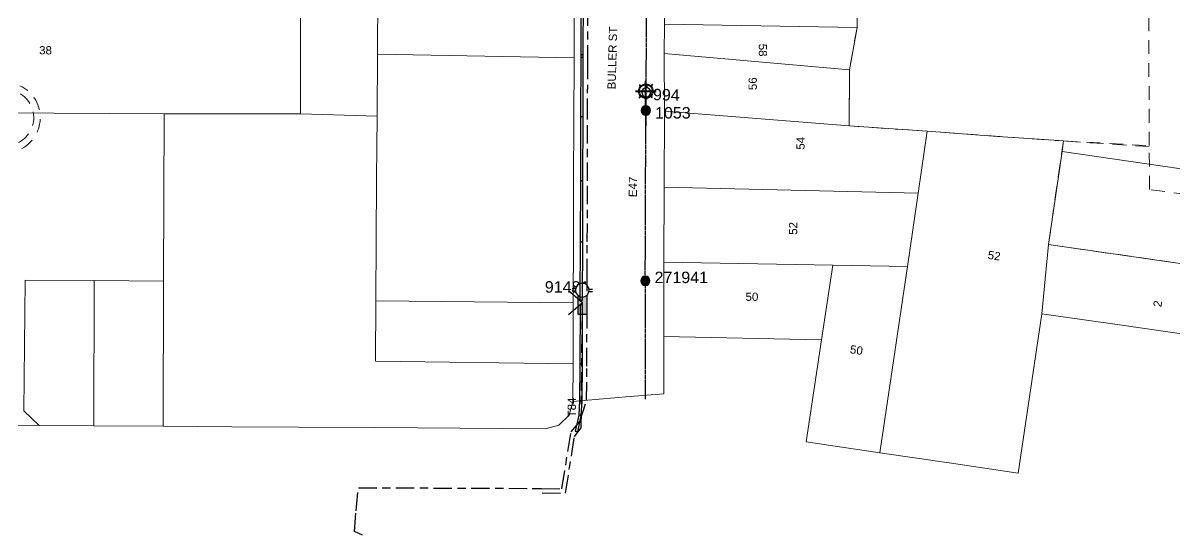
# Model space of a CAD drawing. Header units: metres. Extents: x 315403 to 316343, y 6257875 to 6258324.
# Drawn here: x 315959.4 to 316210.4, y 6257877.8 to 6257989.5 of the extents above; entities that cross this region are included whole.
import ezdxf
from ezdxf.enums import TextEntityAlignment as Align

# ---------------------------------------------------------------- set-up
doc = ezdxf.new("R2010")
doc.units = ezdxf.units.M
for name, pattern in [('Cable Exist OH', [1, 1, 0]), ('Cable Exist UG', [8.2, 4, -1.2, 1.8, -1.2]), ('Dash', [5, 3, -2])]:
    doc.linetypes.add(name, pattern=pattern)
doc.layers.get('0').update_dxf_attribs({"color": 6})
for name, color, linetype, lineweight in [('Cadastre Buildings_SP_EXT', 9, 'Continuous', 5), ('Cadastre Developer_SP_EXT', 9, 'Continuous', 5), ('Cadastre Land Parcels_SP_EXT', 9, 'Continuous', 5), ('Cadastre Roads_SP_EXT', 9, 'Continuous', 5)]:
    doc.layers.add(name, color=color, linetype=linetype, lineweight=lineweight)
for name, color, linetype in [('Duct_SP_EXT', 7, 'Continuous'), ('Equip_LV_EXT', 7, 'Continuous'), ('Equip_SP_LV_EXT', 7, 'Continuous'), ('Equip_SP_SL_EXT', 7, 'Continuous'), ('Mains_HV_EXT', 7, 'Continuous'), ('Mains_LV_EXT', 7, 'Continuous'), ('SupportsOH_SP_TR_HV_LV_SL_EXT', 7, 'Continuous'), ('SupportsUG_SP_LV_EXT', 7, 'Continuous'), ('Trench_SP_EXT', 7, 'Continuous')]:
    doc.layers.add(name, color=color, linetype=linetype)
doc.styles.add('iecARIAL', font='arial.ttf', dxfattribs={"height": 2})
doc.styles.add('POLE_LABEL', font='arial.ttf')
doc.styles.get("Standard").update_dxf_attribs({"font": 'arial.ttf'})

# ---------------------------------------------------------------- blocks, each defined once
blk = doc.blocks.new('PILLAR_EXT')
blk.add_hatch(color=256).paths.add_polyline_path([(-2.475, 0.99), (-2.475, -0.99), (2.475, -0.99), (2.475, 0.99)])
blk.add_lwpolyline([(-2.475, -0.99), (2.475, -0.99), (2.475, 0.99), (-2.475, 0.99)], close=True)
at = {"style": 'iecARIAL', "flags": 8}
blk.add_attdef('ASSET_NUM', (1.5, 3.5), '', height=2.5, dxfattribs=at)
for tag, p, flags in [('OWNED_BY', (0, -0.2), 9), ('STATE', (0, -0.4), 9), ('SUPPORT_TYPE', (0, -0.6), 9), ('STREETNAME', (0, -1.8), 9), ('SUBURB', (0, -2), 1), ('USAGE', (0, -0.8), 9), ('LEGEND', (0, -1), 9), ('LOCATION', (0, -1.2), 9), ('NOTES', (0, -1.4), 9), ('PARENT', (0, -1.6), 9)]:
    blk.add_attdef(tag, p, '', height=0.2, dxfattribs=dict(flags=flags))
blk = doc.blocks.new('LV_OH_LINKS_OPEN_EXT')
for p, q in [((-0.17, 4.97), (-0.17, 5.46)), ((0.17, 4.97), (0.17, 5.46)), ((-0.17, 3), (-0.17, 2.5)), ((0.17, 3), (0.17, 2.5))]:
    blk.add_line(p, q)
blk.add_lwpolyline([(0, 2.99, 1), (0, 4.98, 1)], format="xyb", close=True)
at = {"flags": 9}
for tag, p in [('ACTUAL_STATUS', (0, 0)), ('CONSTRUCTED_VOLTAGE', (0, -0.2)), ('OPERATING_VOLTAGE', (0, -0.6)), ('ORIENTATION', (0, -0.8)), ('OWNED_BY', (0, -1)), ('STATE', (0, -1.2)), ('SWITCH_TYPE', (0, -1.4)), ('NO_PHASES', (0, -0.4)), ('USAGE', (0, -1.6)), ('LEGEND', (0, -1.8)), ('NOTES', (0, -2))]:
    blk.add_attdef(tag, text='', height=0.2, dxfattribs=at).set_placement(p, align=Align.MIDDLE_LEFT)
at = {"flags": 1}
blk.add_attdef('Z', (0, 0), '', height=0.2, dxfattribs=at)
blk = doc.blocks.new('SL_LANTERN_EXT')
at = {"lineweight": 40}
for p, q in [((-1.46, 5.68), (-1.06, 5.28)), ((0, 1.97), (0, 6.47)), ((1.46, 5.68), (1.06, 5.28)), ((-2.25, 4.22), (2.25, 4.22)), ((-1.46, 2.76), (-1.06, 3.16)), ((0, 0), (0, 2.72)), ((1.46, 2.76), (1.06, 3.16))]:
    blk.add_line(p, q, dxfattribs=at)
blk.add_circle((0, 4.22), 1.5, dxfattribs=at)
at = {"style": 'iecARIAL', "flags": 8}
blk.add_attdef('ASSET_NUM', (1.5, 1.5), '', height=2.5, dxfattribs=at)
for tag, p, height, flags in [('OPERATING_VOLTAGE', (0.98, -1.65), 0.2, 9), ('ORIENTATION', (0.98, -1.85), 0.2, 9), ('OWNED_BY', (0.98, -2.05), 0.2, 9), ('STATE', (0.98, -2.25), 0.2, 9), ('CONSTRUCTED_VOLTAGE', (0.98, -0.65), 0.2, 9), ('CONTROL_TYPE', (0.98, -0.85), 0.2, 9), ('LANTERN_PURPOSE', (0.98, -1.05), 0.2, 9), ('LANTERN_TYPE', (0.98, -1.25), 0.2, 9), ('NO_PHASES', (0.98, -1.45), 0.2, 9), ('USAGE', (0.98, -2.45), 0.2, 9), ('CEXIST', (0.98, -2.65), 0.2, 9), ('LNUMBER', (2.18, -3.25), 2.5, 8), ('CNEW', (0.98, -2.85), 0.2, 9), ('CNUMBER', (0.98, -3.05), 0.2, 9), ('CREMOVE', (0.98, -3.25), 0.2, 9), ('CREPLACE', (0.98, -3.45), 0.2, 9), ('LKINGHEIGHT', (0.98, -3.65), 0.2, 9), ('LBRACKET', (0.98, -3.85), 0.2, 9), ('LBRACKETVOCAB', (0.98, -4.05), 0.2, 9), ('LCATEGORY', (0.98, -4.25), 0.2, 9), ('LCHARGE1', (0.98, -4.45), 0.2, 9), ('LCHARGE1PERCENT', (0.98, -4.65), 0.2, 9), ('LCHARGE2', (0.98, -4.85), 0.2, 9), ('LCHARGE2PERCENT', (0.98, -5.05), 0.2, 9), ('LCHARGE3', (0.98, -5.25), 0.2, 9), ('LCHARGE3PERCENT', (0.98, -5.45), 0.2, 9), ('LEXIST', (0.98, -5.65), 0.2, 9), ('LLAMP', (0.98, -5.85), 0.2, 9), ('LLAMPVOCAB', (0.98, -6.05), 0.2, 9), ('LMAST', (0.98, -6.25), 0.2, 9), ('LMASTVOCAB', (0.98, -6.45), 0.2, 9), ('LNEW', (0.98, -6.65), 0.2, 9), ('LANTNUMBER', (0.98, -6.85), 0.2, 9), ('LOUTREACH', (0.98, -7.25), 0.2, 9), ('LOUTREACHVOCAB', (0.98, -7.45), 0.2, 9), ('LRATECODE', (0.98, -7.65), 0.2, 9), ('STREETNAME', (0.98, -9.25), 0.2, 9), ('SUBURB', (0.98, -9.45), 0.2, 1), ('LREMOVE', (0.98, -7.85), 0.2, 9), ('LREPLACE', (0.98, -8.05), 0.2, 9), ('LTYPE', (0.98, -8.25), 0.2, 9), ('LTYPEVOCAB', (0.98, -8.45), 0.2, 9), ('LEGEND', (0.98, -8.65), 0.2, 9), ('LOCATION', (0.98, -8.85), 0.2, 9), ('NOTES', (0.98, -9.05), 0.2, 9)]:
    blk.add_attdef(tag, p, '', height=height, dxfattribs=dict(flags=flags))
blk = doc.blocks.new('POLE_EXT')
blk.add_hatch(color=256).paths.add_polyline_path([(-1, 0, 1), (1, 0, 1)])
blk.add_lwpolyline([(-1, 0, 1), (1, 0, 1)], format="xyb", close=True)
for tag, height, flags, p in [('pNumber', 2.5, 8, (-17.84, 2.07)), ('OWNED_BY', 0.2, 9, (1.35, -0.4)), ('SPECIAL_USE', 0.2, 9, (1.35, -0.8)), ('STATE', 0.2, 9, (1.35, -1)), ('cLV', 0.2, 9, (1.35, -1.4)), ('hDepth', 0.2, 9, (1.35, -1.6)), ('hDia', 0.2, 9, (1.35, -1.8)), ('cHV', 0.2, 9, (1.35, -2)), ('PARENT', 0.2, 9, (1.35, -0.6)), ('USAGE', 0.2, 9, (1.35, -1.2)), ('LBRACKET', 0.2, 9, (1.35, -2.2)), ('LExisting', 0.2, 9, (1.35, -2.4)), ('LANTNUMBER', 0.2, 9, (1.35, -2.6)), ('cLinedev', 0.2, 9, (1.35, -3.4)), ('pExisting', 0.2, 9, (1.35, -3.8)), ('pFooting', 0.2, 9, (1.35, -4.4)), ('pNew', 0.2, 9, (1.35, -4.6)), ('pRelocate', 0.2, 9, (1.35, -5)), ('LOther', 0.2, 9, (1.35, -2.8)), ('LRemove', 0.2, 9, (1.35, -3)), ('LEGEND', 0.2, 9, (1.35, -3.2)), ('LOCATION', 0.2, 9, (1.35, -3.6)), ('PFNUMBER', 0.2, 9, (1.35, -4)), ('NEWPFNUMBER', 0.2, 9, (1.35, -4.2)), ('pRemove', 0.2, 9, (1.35, -5.2)), ('pReplace', 0.2, 9, (1.35, -5.4)), ('pStay', 0.2, 9, (1.35, -5.6)), ('pType', 0.2, 9, (1.35, -5.8)), ('cspan', 0.2, 9, (1.35, -6)), ('STREETNAME', 0.2, 9, (1.35, -6.2)), ('SUBURB', 0.2, 9, (1.35, -6.4)), ('OPERATED_BY', 0.2, 9, (1.36, -7.01)), ('NOTES', 0.2, 9, (1.35, -6.6)), ('MAINTAINED_BY', 0.2, 9, (1.36, -6.81))]:
    blk.add_attdef(tag, text='', height=height, dxfattribs=dict(flags=flags)).set_placement(p, align=Align.MIDDLE_LEFT)
at = {"style": 'POLE_LABEL'}
for tag, height, flags, p in [('ASSET_NUM', 2.5, 8, (2, 2)), ('STRUCTURE_PLANT_NUMBER', 0.2, 9, (1.35, 0.03)), ('STREET_CODE', 0.2, 9, (1.35, -0.2))]:
    blk.add_attdef(tag, text='', height=height, dxfattribs=dict(at, flags=flags)).set_placement(p, align=Align.MIDDLE_LEFT)
at = {"flags": 1}
blk.add_attdef('Z', (1.35, -7.33), '', height=0.2, dxfattribs=at)
blk = doc.blocks.new('LV_UG_LINKS_OPEN_EXT')
for p, q in [((-0.25, 1.47), (-0.25, 2.22)), ((0.25, 1.47), (0.25, 2.22)), ((-0.25, -1.47), (-0.25, -2.22)), ((0.25, -1.47), (0.25, -2.22))]:
    blk.add_line(p, q)
at = {"flags": 9}
for tag, p in [('ACTUAL_STATUS', (0, 0)), ('CONSTRUCTED_VOLTAGE', (0, -0.2)), ('OPERATING_VOLTAGE', (0, -0.6)), ('ORIENTATION', (0, -0.8)), ('STATE', (0, -1)), ('SWITCH_TYPE', (0, -1.2)), ('NO_PHASES', (0, -0.4)), ('USAGE', (0, -1.4)), ('NOTES', (0, -1.6))]:
    blk.add_attdef(tag, text='', height=0.2, dxfattribs=at).set_placement(p, align=Align.MIDDLE_LEFT)
at = {"flags": 1}
blk.add_attdef('Z', (0, 0), '', height=0.2, dxfattribs=at)
blk.add_wipeout([(-0.25, 1.47), (-0.43, 1.43), (-0.61, 1.36), (-0.77, 1.28), (-0.93, 1.17), (-1.07, 1.05), (-1.19, 0.9), (-1.29, 0.75), (-1.38, 0.58), (-1.44, 0.4), (-1.48, 0.22), (-1.49, 0.03), (-1.49, -0.16), (-1.45, -0.34), (-1.4, -0.52), (-1.32, -0.69), (-1.23, -0.85), (-1.11, -1), (-0.98, -1.13), (-0.83, -1.24), (-0.66, -1.34), (-0.49, -1.41), (-0.31, -1.46), (-0.13, -1.49), (0.06, -1.49), (0.25, -1.47), (0.43, -1.43), (0.61, -1.36), (0.77, -1.28), (0.93, -1.17), (1.07, -1.05), (1.19, -0.9), (1.29, -0.75), (1.38, -0.58), (1.44, -0.4), (1.48, -0.22), (1.49, -0.03), (1.49, 0.16), (1.45, 0.34), (1.4, 0.52), (1.32, 0.69), (1.23, 0.85), (1.11, 1), (0.98, 1.13), (0.83, 1.24), (0.66, 1.34), (0.49, 1.41), (0.31, 1.46), (0.13, 1.49), (-0.06, 1.49)])
blk.add_lwpolyline([(0, -1.49, 1), (0, 1.49, 1)], format="xyb", close=True)

msp = doc.modelspace()

# ---------------------------------------------------------------- linework, layer by layer
at = {"layer": 'Cadastre Buildings_SP_EXT', "linetype": 'Continuous'}
for points in [[(316076.66, 6258036.51), (316073.66, 6258037.34), (316036.92, 6258037.83), (316019.98, 6258038.02), (316007.87, 6258038.18), (315983.36, 6258038.51), (315960.31, 6258038.78), (315959.91, 6257995.55), (315983.14, 6257995.32), (315989.97, 6257995.22), (315995.38, 6257995.22), (316007.87, 6257995.06), (316019.85, 6257994.91), (316019.86, 6257969.69), (316036.54, 6257969.21), (316036.63, 6257982.69), (316036.63, 6257982.76), (316036.74, 6257996.14), (316036.77, 6258009.34), (316036.83, 6258023.08), (316079.57, 6258022.75), (316079.62, 6258031.59), (316078.85, 6258034.3), (316076.66, 6258036.51)], [(316139.45, 6257967.1), (316156.44, 6257965.89), (316171.78, 6257964.77), (316179.78, 6257964.23), (316186.15, 6257963.79), (316185.82, 6257961.48), (316233.72, 6257954.47), (316235.24, 6257964.83), (316243.56, 6257970.5), (316236.62, 6257997.45), (316220.47, 6257997.18), (316220.63, 6258037), (316204.17, 6258037.08), (316188.43, 6258037.13), (316179.8, 6258037.18), (316179.65, 6258000.6), (316166.77, 6258000.65), (316166.75, 6257994.56), (316155.07, 6257994.61), (316141.18, 6257994.67), (316141.16, 6257988.57), (316139.5, 6257979.29), (316139.45, 6257967.1)], [(316079.57, 6258022.75), (316036.83, 6258023.08), (316036.77, 6258009.34), (316036.74, 6257996.14), (316036.63, 6257982.76), (316079.47, 6257981.95), (316079.51, 6257995.32), (316079.55, 6258008.78), (316079.57, 6258022.75)], [(316079.32, 6257928.44), (316079.36, 6257941.61), (316079.39, 6257954.73), (316079.43, 6257968.56), (316079.47, 6257981.31), (316079.47, 6257981.95), (316036.63, 6257982.76), (316036.63, 6257982.69), (316036.54, 6257969.21), (316036.43, 6257955.46), (316036.36, 6257942.31), (316036.25, 6257928.87), (316079.32, 6257928.44)], [(316019.86, 6257969.69), (316005.13, 6257969.71), (315990.15, 6257969.71), (315990.04, 6257933.22), (315989.95, 6257901.55), (316004.88, 6257901.43), (316019.46, 6257901.31), (316036.06, 6257901.23), (316073.17, 6257900.98), (316076.2, 6257901.76), (316078.4, 6257903.94), (316079.22, 6257906.94), (316079.29, 6257915.15), (316036.18, 6257915.75), (316036.25, 6257928.87), (316036.36, 6257942.31), (316036.43, 6257955.46), (316036.54, 6257969.21), (316019.86, 6257969.69)], [(316182.88, 6257941.19), (316234.16, 6257933.77), (316232.98, 6257949.41), (316233.72, 6257954.47), (316185.82, 6257961.48), (316182.88, 6257941.19)], [(315959.54, 6257904.88), (315962.91, 6257901.72), (315974.83, 6257901.61), (315974.9, 6257933.31), (315959.87, 6257933.38), (315959.54, 6257904.88)], [(315990.04, 6257933.22), (315974.9, 6257933.32), (315974.83, 6257901.61), (315989.95, 6257901.55), (315990.04, 6257933.22)], [(316079.32, 6257928.44), (316036.25, 6257928.87), (316036.18, 6257915.75), (316079.29, 6257915.15), (316079.32, 6257928.44)]]:
    msp.add_lwpolyline(points, close=True, dxfattribs=at)
at = {"layer": 'Cadastre Developer_SP_EXT', "linetype": 'Dash'}
for points in [[(316204.72, 6258006.51), (316189, 6258006.71), (316188.43, 6258037.13), (316179.8, 6258037.18), (316179.65, 6258000.6), (316166.77, 6258000.65), (316166.75, 6257994.56), (316155.07, 6257994.61), (316141.18, 6257994.67), (316141.16, 6257988.57), (316139.5, 6257979.29), (316139.45, 6257967.1), (316186.15, 6257963.79), (316204.84, 6257962.77), (316204.72, 6257988.61), (316204.69, 6257997.4), (316204.72, 6258006.51)], [(316232.98, 6257949.41), (316204.88, 6257953.19), (316204.84, 6257962.55), (316186.15, 6257963.79), (316182.88, 6257941.19), (316207.18, 6257937.68), (316234.17, 6257933.77), (316232.98, 6257949.41)]]:
    msp.add_lwpolyline(points, close=True, dxfattribs=at)
for points in [[(315959.08, 6257962.1, 0.618373), (315958.71, 6257975.85)], [(315958.38, 6257963.42, 0.751657), (315956.17, 6257974.98)]]:
    msp.add_lwpolyline(points, format="xyb", dxfattribs=at)
at = {"layer": 'Cadastre Land Parcels_SP_EXT', "linetype": 'Continuous'}
for points in [[(315960.31, 6258038.78), (315930.25, 6258039.14), (315906.47, 6258039.44), (315906.2, 6258004.27), (315905.93, 6257970.18), (315990.15, 6257969.71), (316005.13, 6257969.71), (316019.86, 6257969.69), (316019.85, 6257994.91), (316007.87, 6257995.06), (315995.38, 6257995.22), (315989.97, 6257995.22), (315983.14, 6257995.32), (315959.91, 6257995.55), (315960.31, 6258038.78)], [(316141.92, 6258000.89), (316099.19, 6258001.36), (316099.18, 6257989.29), (316141.16, 6257988.57), (316141.18, 6257994.67), (316141.92, 6258000.89)], [(316141.16, 6257988.57), (316099.18, 6257989.29), (316099.14, 6257982.84), (316139.5, 6257979.29), (316141.16, 6257988.57)], [(316139.5, 6257979.29), (316099.14, 6257982.84), (316099.16, 6257970.31), (316139.45, 6257967.1), (316139.5, 6257979.29)], [(315990.15, 6257969.71), (315905.93, 6257970.18), (315905.9, 6257969.08), (315905.88, 6257966.17), (315905.64, 6257933.99), (315905.42, 6257902.16), (315906.26, 6257902.15), (315962.91, 6257901.72), (315959.54, 6257904.88), (315959.87, 6257933.38), (315974.9, 6257933.31), (315990.04, 6257933.22), (315990.15, 6257969.71)], [(316139.45, 6257967.1), (316099.16, 6257970.31), (316099.09, 6257953.72), (316154.46, 6257952.37), (316156.44, 6257965.89), (316139.45, 6257967.1)], [(316186.15, 6257963.79), (316179.78, 6257964.23), (316171.78, 6257964.77), (316156.44, 6257965.89), (316154.46, 6257952.37), (316152.12, 6257936.42), (316146.15, 6257895.75), (316161.23, 6257893.53), (316176.29, 6257891.32), (316181.39, 6257926.03), (316182.88, 6257941.19), (316185.82, 6257961.48), (316186.15, 6257963.79)], [(316154.46, 6257952.37), (316099.09, 6257953.72), (316099.05, 6257937.34), (316135.87, 6257936.66), (316152.12, 6257936.42), (316154.46, 6257952.37)], [(316234.16, 6257933.77), (316182.88, 6257941.19), (316181.39, 6257926.03), (316198.37, 6257923.63), (316214.91, 6257921.29), (316233.02, 6257918.71), (316234.16, 6257933.77)], [(316135.87, 6257936.66), (316099.05, 6257937.34), (316099.07, 6257921.13), (316133.42, 6257920.39), (316135.87, 6257936.66)], [(316152.12, 6257936.42), (316135.87, 6257936.66), (316133.42, 6257920.39), (316130.03, 6257898.12), (316146.15, 6257895.75), (316152.12, 6257936.42)]]:
    msp.add_lwpolyline(points, close=True, dxfattribs=at)
at = {"layer": 'Cadastre Roads_SP_EXT', "linetype": 'Continuous'}
msp.add_lwpolyline([(316079.51, 6257995.32), (316079.47, 6257981.95), (316079.47, 6257981.31), (316079.43, 6257968.56), (316079.39, 6257954.73), (316079.36, 6257941.61), (316079.32, 6257928.44), (316079.29, 6257915.15), (316079.22, 6257906.94), (316089.12, 6257907.78), (316090.79, 6257907.92), (316099.02, 6257908.63), (316099.07, 6257921.13), (316099.05, 6257937.34), (316099.09, 6257953.72), (316099.16, 6257970.31), (316099.14, 6257982.84), (316099.18, 6257989.29), (316099.19, 6258001.36)], dxfattribs=at)
at = {"layer": 'Duct_SP_EXT'}
for p, q in [((316080.98, 6257995.79), (316080.94, 6257982.61)), ((316081.46, 6257995.79), (316081.42, 6257982.61)), ((316080.94, 6257981.97), (316080.9, 6257969.05)), ((316080.94, 6257982.61), (316080.94, 6257981.97)), ((316080.94, 6257982.61), (316081.18, 6257982.61)), ((316080.94, 6257981.97), (316081.18, 6257981.97)), ((316081.42, 6257982.61), (316081.18, 6257982.61)), ((316081.42, 6257981.97), (316081.18, 6257981.97)), ((316081.42, 6257981.97), (316081.38, 6257969.05)), ((316081.42, 6257982.61), (316081.42, 6257981.97)), ((316080.9, 6257969.05), (316080.86, 6257955.05)), ((316080.9, 6257969.05), (316081.14, 6257969.05)), ((316081.38, 6257969.05), (316081.14, 6257969.05)), ((316081.38, 6257969.05), (316081.34, 6257955.05)), ((316080.86, 6257955.05), (316080.83, 6257941.77)), ((316080.86, 6257955.05), (316081.1, 6257955.05)), ((316081.34, 6257955.05), (316081.1, 6257955.05)), ((316081.34, 6257955.05), (316081.31, 6257941.77)), ((316080.83, 6257941.77), (316080.83, 6257941.77)), ((316080.83, 6257941.77), (316081.07, 6257941.77)), ((316080.83, 6257941.77), (316081.07, 6257941.77)), ((316081.31, 6257941.77), (316081.07, 6257941.77)), ((316081.31, 6257941.77), (316081.07, 6257941.77)), ((316081.31, 6257941.77), (316081.31, 6257941.77)), ((316080.78, 6257928), (316080.75, 6257915.14)), ((316080.78, 6257928), (316081.02, 6257928)), ((316081.26, 6257928), (316081.02, 6257928)), ((316081.26, 6257928), (316081.23, 6257915.14)), ((316080.75, 6257915.14), (316080.69, 6257907.04)), ((316080.75, 6257915.14), (316080.99, 6257915.14)), ((316081.23, 6257915.14), (316080.99, 6257915.14)), ((316081.23, 6257915.14), (316081.17, 6257907.02)), ((316080.69, 6257907.04), (316080.49, 6257903.93)), ((316080.69, 6257907.04), (316080.93, 6257907.03)), ((316081.17, 6257907.02), (316080.93, 6257907.03)), ((316081.17, 6257907.02), (316080.97, 6257903.86)), ((316080.49, 6257903.93), (316079.74, 6257900.42)), ((316080.97, 6257903.86), (316080.21, 6257900.32)), ((316080.49, 6257903.93), (316080.73, 6257903.89)), ((316080.97, 6257903.86), (316080.73, 6257903.89)), ((316079.74, 6257900.42), (316079.97, 6257900.37)), ((316080.21, 6257900.32), (316079.97, 6257900.37))]:
    msp.add_line(p, q, dxfattribs=at)
at = {"layer": 'Mains_LV_EXT', "linetype": 'Cable Exist OH'}
for points in [[(316095.24, 6258008.32), (316095.13, 6257970.43)], [(316095.03, 6257933.26), (316095, 6257933.37), (316095.13, 6257970.43)], [(316095.13, 6257970.43), (316095.13, 6257967.11)], [(316095.03, 6257907.44), (316095.03, 6257933.26)]]:
    msp.add_lwpolyline(points, dxfattribs=at)
at = {"layer": 'Trench_SP_EXT', "linetype": 'Cable Exist UG'}
for points in [[(316081.32, 6257928.43), (316077.85, 6257931.45)], [(316081.32, 6257928.43), (316077.79, 6257925.45)]]:
    msp.add_lwpolyline(points, dxfattribs=at)

# ---------------------------------------------------------------- block references
at = {"layer": 'Equip_SP_LV_EXT', "rotation": 358.7299690189176}
msp.add_blockref('LV_OH_LINKS_OPEN_EXT', (316095.13, 6257970.43), dxfattribs=at)
at = {"layer": 'Equip_SP_SL_EXT'}
ref = msp.add_blockref('SL_LANTERN_EXT', (316095.13, 6257970.43), dxfattribs=at)
ref.add_attrib('ASSET_NUM', '994', dxfattribs={"layer": '0', "height": 2.5, "rotation": 358.5089, "style": 'iecARIAL'}).set_placement((316096.63, 6257971.93), align=Align.BOTTOM_LEFT)
at = {"layer": 'SupportsOH_SP_TR_HV_LV_SL_EXT'}
ref = msp.add_blockref('POLE_EXT', (316095.13, 6257970.43), dxfattribs=at)
ref.add_attrib('ASSET_NUM', '1053', dxfattribs={"layer": '0', "height": 2.5, "style": 'POLE_LABEL'}).set_placement((316097.13, 6257971.18), align=Align.TOP_LEFT)
ref = msp.add_blockref('POLE_EXT', (316095.03, 6257933.26), dxfattribs=at)
ref.add_attrib('ASSET_NUM', '271941', dxfattribs={"layer": '0', "height": 2.5, "style": 'POLE_LABEL'}).set_placement((316097.03, 6257934.01), align=Align.MIDDLE_LEFT)
at = {"layer": 'SupportsUG_SP_LV_EXT'}
ref = msp.add_blockref('PILLAR_EXT', (316081.32, 6257928.43), dxfattribs=dict(at, rotation=269.9774693464311))
ref.add_attrib('ASSET_NUM', '91481', dxfattribs={"layer": '0', "height": 2.5, "style": 'iecARIAL'}).set_placement((316082.82, 6257931.93), align=Align.MIDDLE_RIGHT)

# ---------------------------------------------------------------- texts
at = {"layer": 'Cadastre Land Parcels_SP_EXT'}
for s, rotation, p in [('38', 359.404, (315962.89, 6257982.69)), ('58', 270.1109, (316119.74, 6257985)), ('56', 89.8489, (316119.31, 6257974.88)), ('54', 89.7488, (316129.72, 6257961.88)), ('52', 89.9741, (316128.12, 6257943.3)), ('52', 352.0776, (316169.54, 6257938.06)), ('2', 81.9697, (316207.46, 6257927.44)), ('50', 351.6112, (316139.52, 6257917.47))]:
    msp.add_text(s, height=1.8, rotation=rotation, dxfattribs=at).set_placement(p)
msp.add_text('50', height=1.8, dxfattribs=at).set_placement((316116.85, 6257928.88))
at = {"layer": 'Cadastre Roads_SP_EXT'}
msp.add_text('BULLER ST', height=1.8, rotation=88.4927, dxfattribs=at).set_placement((316088.54, 6257975.02))
at = {"layer": 'Mains_LV_EXT'}
for s, rotation, p in [('E47', 88.8243, (316093.16, 6257951.5)), ('T84', 90.252, (316079.89, 6257903.46))]:
    msp.add_text(s, height=1.8, rotation=rotation, dxfattribs=at).set_placement(p)

# ---------------------------------------------------------------- next in the draw order: block references
at = {"layer": 'Equip_LV_EXT', "rotation": 269.4018465273916}
msp.add_blockref('LV_UG_LINKS_OPEN_EXT', (316081.27, 6257931.22), dxfattribs=at)

# ---------------------------------------------------------------- next in the draw order: linework, layer by layer
at = {"layer": 'Duct_SP_EXT'}
for p, q in [((316080.83, 6257941.77), (316080.75, 6257928.96)), ((316081.31, 6257941.77), (316081.23, 6257928.96)), ((316080.75, 6257928.96), (316080.99, 6257928.96)), ((316081.23, 6257928.96), (316080.99, 6257928.96))]:
    msp.add_line(p, q, dxfattribs=at)
at = {"layer": 'Mains_HV_EXT', "linetype": 'Cable Exist UG'}
msp.add_lwpolyline([(316033.39, 6257877.79), (316031.67, 6257878.57), (316031.98, 6257883.06), (316032.47, 6257888.11), (316032.47, 6257888.11), (316070.34, 6257887.96), (316072.36, 6257887.92), (316072.36, 6257887.92), (316076.84, 6257887.9), (316078.82, 6257900.3), (316080.75, 6257902.58), (316082.2, 6257907.13), (316082.2, 6257907.13), (316082.27, 6257914.64), (316082.35, 6257934.07), (316082.35, 6257934.07), (316082.37, 6257941.77), (316082.41, 6257955.05), (316082.43, 6257969.05), (316082.47, 6257980.69), (316082.53, 6257995.81)], dxfattribs=at)
at = {"layer": 'Mains_LV_EXT', "linetype": 'Cable Exist UG'}
msp.add_lwpolyline([(316072.53, 6257886.96), (316077.61, 6257886.93), (316079.56, 6257899.26), (316081.03, 6257901.15), (316081.32, 6257928.43)], dxfattribs=at)

doc.saveas('drawing.dxf')
